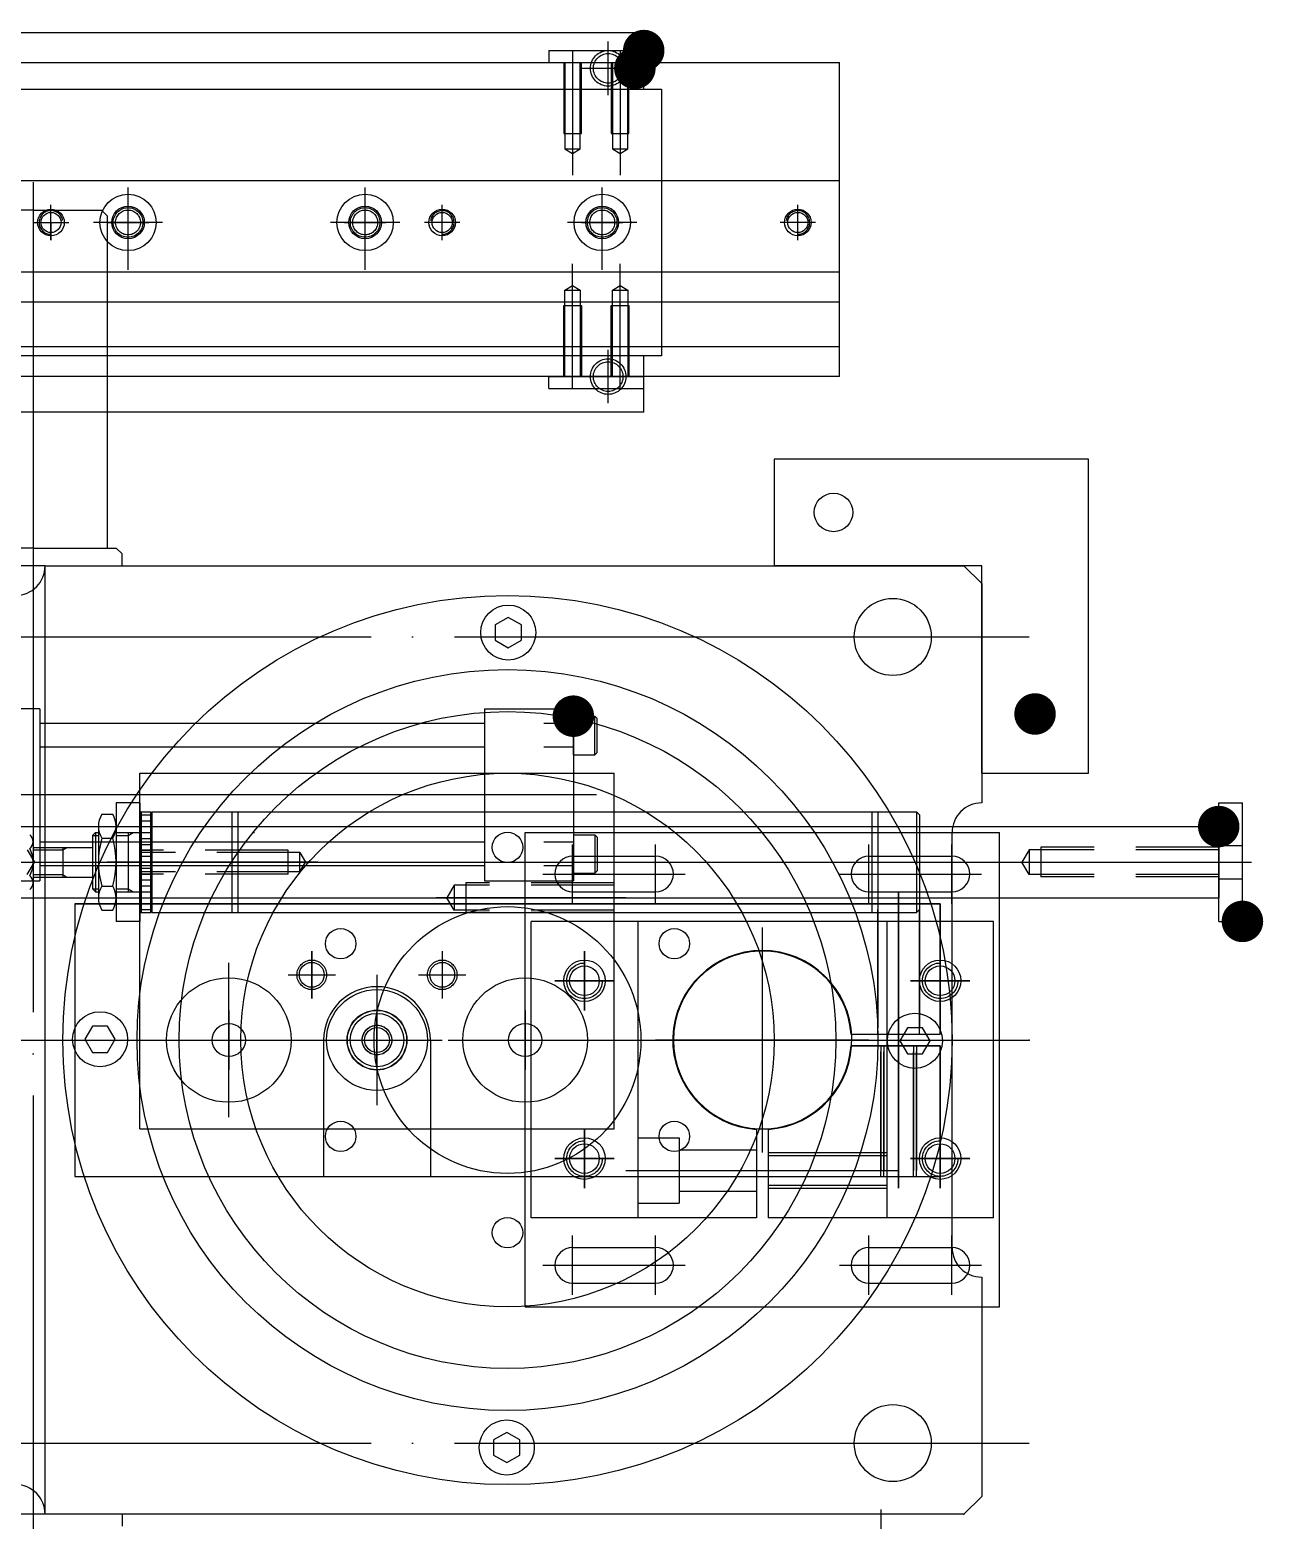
# Model space of a CAD drawing. Extents: x -1051 to 4465, y -5109 to -1481.
# Drawn here: x 318 to 734, y -2402 to -1899 of the extents above; entities that cross this region are included whole.
import ezdxf

# ---------------------------------------------------------------- set-up
doc = ezdxf.new("R2010")
doc.units = 0
doc.header["$LTSCALE"] = 14
doc.header["$MEASUREMENT"] = 0
for name, pattern in [('CENTER', [22, 20, -1, 0, -1]), ('CENTER1', [12, 10, -1, 0, -1]), ('CENTER2', [16, 10, -2, 2, -2]), ('CENTER3', [7, 4, -1, 1, -1]), ('DASHED', [4, 3, -1]), ('DASHED2', [3, 2, -1]), ('THIN', [200000, 200000, 0])]:
    doc.linetypes.add(name, pattern=pattern)
doc.layers.get('0').update_dxf_attribs({"color": 241, "linetype": 'CONTINUOUS'})
for name, color, linetype in [('MH010001', 110, 'CONTINUOUS'), ('MJ02-20X16', 210, 'CONTINUOUS'), ('MJ05A-16X16', 7, 'CONTINUOUS'), ('MJ08-20X16', 12, 'CONTINUOUS'), ('MJ14-8X02', 5, 'CONTINUOUS'), ('MJ19-8X02A', 6, 'CONTINUOUS'), ('MJ19-8X02G', 141, 'CONTINUOUS'), ('MJ23A-16X16', 7, 'CONTINUOUS'), ('MJ8T02', 6, 'CONTINUOUS'), ('MJ8X02', 100, 'CONTINUOUS'), ('ML04-4X1800', 193, 'CONTINUOUS'), ('ML04-4X6000', 74, 'CONTINUOUS'), ('ML05-A6', 7, 'CONTINUOUS'), ('ML06-MSA03A', 93, 'CONTINUOUS'), ('ML08-4X1000', 60, 'CONTINUOUS'), ('ML20-24', 241, 'CONTINUOUS'), ('MLMSA02', 4, 'CONTINUOUS')]:
    doc.layers.add(name, color=color, linetype=linetype)
doc.styles.get("Standard").update_dxf_attribs({"font": 'romans.shx', "bigfont": 'chineset.shx'})

# ---------------------------------------------------------------- blocks, each defined once
blk = doc.blocks.new('PARTREF')
at = {"const_width": 0.5}
blk.add_lwpolyline([(-0.25, 0, 1), (0.25, 0, 1)], format="xyb", close=True, dxfattribs=at)
at = {"color": 2, "flags": 1}
for tag, p in [('TAG5', (-16.086, -4.95)), ('TAG10', (-5.651, -4.998)), ('TAG15', (5.594, -4.742)), ('TAG4', (-16.086, -8.95)), ('TAG14', (5.594, -8.742)), ('TAG9', (-5.651, -8.998)), ('TAG13', (5.594, -12.742)), ('TAG3', (-16.086, -12.95)), ('TAG8', (-5.651, -12.998)), ('TAG12', (5.594, -16.742)), ('TAG2', (-16.086, -16.95)), ('TAG7', (-5.651, -16.998)), ('TAG11', (5.594, -20.742)), ('TAG1', (-16.086, -20.95)), ('TAG6', (-5.651, -20.998))]:
    blk.add_attdef(tag, p, '', height=2.5, dxfattribs=at)

msp = doc.modelspace()

# ---------------------------------------------------------------- linework, layer by layer
at = {"layer": 'MH010001', "linetype": 'CONTINUOUS'}
for p, q in [((354.67, -2149.92), (514.67, -2149.92)), ((354.67, -2269.92), (354.67, -2149.92)), ((514.67, -2269.92), (514.67, -2149.92)), ((354.67, -2269.92), (514.67, -2269.92))]:
    msp.add_line(p, q, dxfattribs=at)
at = {"layer": 'MH010001', "linetype": 'DASHED2'}
for p, q in [((404.67, -2175.92), (354.67, -2175.92)), ((408.67, -2176.62), (354.67, -2176.62)), ((404.67, -2183.92), (404.67, -2175.92)), ((408.67, -2183.22), (408.67, -2176.62)), ((408.67, -2176.62), (410.58, -2179.92)), ((408.67, -2183.22), (410.58, -2179.92)), ((408.67, -2183.22), (354.67, -2183.22)), ((404.67, -2183.92), (354.67, -2183.92)), ((514.67, -2186.92), (464.67, -2186.92)), ((464.67, -2186.92), (464.67, -2196.92)), ((460.67, -2187.72), (458.25, -2191.92)), ((460.67, -2196.12), (458.25, -2191.92)), ((514.67, -2187.72), (460.67, -2187.72)), ((460.67, -2187.72), (460.67, -2196.12)), ((514.67, -2196.12), (460.67, -2196.12)), ((514.67, -2196.92), (464.67, -2196.92))]:
    msp.add_line(p, q, dxfattribs=at)
at = {"layer": 'MH010001', "linetype": 'CENTER2'}
for p, q in [((414.67, -2179.92), (350.67, -2179.92)), ((518.67, -2191.92), (454.67, -2191.92)), ((384.67, -2265.92), (384.67, -2213.92)), ((484.67, -2265.92), (484.67, -2213.92)), ((358.67, -2239.92), (410.67, -2239.92)), ((458.67, -2239.92), (510.67, -2239.92))]:
    msp.add_line(p, q, dxfattribs=at)
at = {"layer": 'MH010001', "linetype": 'CENTER1'}
msp.add_line((354.67, -2179.92), (514.67, -2179.92), dxfattribs=at)
at = {"layer": 'MH010001', "linetype": 'CENTER3'}
for p, q in [((412.67, -2225.92), (412.67, -2209.92)), ((404.67, -2217.92), (420.67, -2217.92)), ((434.67, -2247.92), (434.67, -2231.92)), ((426.67, -2239.92), (442.67, -2239.92))]:
    msp.add_line(p, q, dxfattribs=at)
at = {"layer": 'MH010001', "linetype": 'DASHED2'}
for centre in [(412.67, -2217.92), (434.67, -2239.92)]:
    msp.add_circle(centre, 5, dxfattribs=at)
at = {"layer": 'MH010001', "linetype": 'CONTINUOUS'}
for centre, radius in [((412.67, -2217.92), 4.2), ((384.67, -2239.92), 21), ((484.67, -2239.92), 21), ((434.67, -2239.92), 4.2)]:
    msp.add_circle(centre, radius, dxfattribs=at)
at = {"layer": 'MJ02-20X16', "linetype": 'CENTER'}
for p, q in [((610.67, -2289.92), (610.67, -2189.92)), ((564.67, -2201.92), (564.67, -2277.92)), ((526.67, -2239.92), (602.67, -2239.92))]:
    msp.add_line(p, q, dxfattribs=at)
at = {"layer": 'MJ02-20X16', "linetype": 'CONTINUOUS'}
for p, q in [((624.67, -2193.92), (332.67, -2193.92)), ((332.67, -2193.92), (332.67, -2285.92)), ((624.67, -2237.92), (624.67, -2193.92)), ((594.6, -2237.92), (624.67, -2237.92)), ((624.67, -2241.92), (594.6, -2241.92)), ((624.67, -2285.92), (624.67, -2241.92)), ((332.67, -2285.92), (624.67, -2285.92))]:
    msp.add_line(p, q, dxfattribs=at)
at = {"layer": 'MJ02-20X16', "linetype": 'DASHED'}
for p, q in [((603.67, -2237.92), (603.67, -2193.92)), ((617.67, -2237.92), (617.67, -2193.92)), ((604.67, -2285.92), (604.67, -2241.92)), ((605.67, -2285.92), (605.67, -2241.92)), ((615.67, -2285.92), (615.67, -2241.92)), ((616.67, -2285.92), (616.67, -2241.92))]:
    msp.add_line(p, q, dxfattribs=at)
at = {"layer": 'MJ02-20X16', "linetype": 'CENTER1'}
for p, q in [((412.67, -2209.92), (412.67, -2225.92)), ((456.67, -2209.92), (456.67, -2225.92)), ((404.67, -2217.92), (420.67, -2217.92)), ((448.67, -2217.92), (464.67, -2217.92)), ((384.67, -2230.92), (384.67, -2248.92)), ((484.67, -2230.92), (484.67, -2248.92)), ((375.67, -2239.92), (393.67, -2239.92)), ((475.67, -2239.92), (493.67, -2239.92))]:
    msp.add_line(p, q, dxfattribs=at)
at = {"layer": 'MJ02-20X16', "linetype": 'DASHED'}
for centre in [(412.67, -2217.92), (456.67, -2217.92)]:
    msp.add_circle(centre, 5, dxfattribs=at)
at = {"layer": 'MJ02-20X16', "linetype": 'CONTINUOUS'}
for centre, radius in [((412.67, -2217.92), 4.2), ((456.67, -2217.92), 4.2), ((384.67, -2239.92), 5.6), ((484.67, -2239.92), 5.6)]:
    msp.add_circle(centre, radius, dxfattribs=at)
msp.add_arc((564.67, -2239.92), 30, 3.8226, 356.1774, dxfattribs=at)
at = {"layer": 'MJ05A-16X16', "linetype": 'CONTINUOUS'}
for p, q in [((718.67, -2159.9), (726.67, -2159.9)), ((718.67, -2199.9), (718.67, -2159.9)), ((726.67, -2199.9), (726.67, -2159.9)), ((718.67, -2199.9), (726.67, -2199.9))]:
    msp.add_line(p, q, dxfattribs=at)
at = {"layer": 'MJ05A-16X16', "linetype": 'DASHED2'}
for p, q in [((718.67, -2174.3), (726.67, -2174.3)), ((718.67, -2185.5), (726.67, -2185.5))]:
    msp.add_line(p, q, dxfattribs=at)
at = {"layer": 'MJ05A-16X16', "linetype": 'CENTER3'}
msp.add_line((715.67, -2179.9), (729.67, -2179.9), dxfattribs=at)
at = {"layer": 'MJ08-20X16', "linetype": 'CONTINUOUS'}
for p, q in [((341.84, -2163.75), (345.5, -2163.75)), ((354.67, -2163.32), (355.07, -2162.92)), ((354.67, -2163.32), (354.67, -2196.52)), ((355.07, -2162.92), (358.27, -2162.92)), ((355.07, -2162.92), (355.07, -2196.92)), ((355.07, -2163.92), (358.27, -2163.92)), ((355.07, -2165.92), (358.27, -2165.92)), ((358.27, -2162.92), (358.67, -2163.32)), ((358.27, -2162.92), (358.27, -2196.92)), ((358.67, -2162.92), (616.67, -2162.92)), ((358.67, -2162.92), (358.67, -2196.92)), ((385.67, -2162.92), (385.67, -2196.92)), ((387.67, -2162.92), (387.67, -2196.92)), ((601.67, -2162.92), (601.67, -2196.92)), ((603.67, -2162.92), (603.67, -2196.92)), ((616.67, -2162.92), (617.67, -2163.92)), ((616.67, -2162.92), (616.67, -2196.92)), ((617.67, -2163.92), (617.67, -2195.92)), ((339.67, -2169.92), (338.67, -2170.92)), ((338.67, -2170.92), (340.67, -2170.92)), ((338.67, -2170.92), (338.67, -2188.92)), ((339.67, -2169.92), (340.67, -2169.92)), ((339.67, -2169.92), (339.67, -2189.92)), ((340.67, -2167.79), (340.67, -2192.04)), ((341.84, -2171.84), (345.5, -2171.84)), ((346.67, -2167.79), (346.67, -2192.04)), ((346.67, -2169.92), (354.67, -2169.92)), ((346.67, -2170.92), (350.67, -2170.92)), ((350.67, -2170.92), (352.4, -2169.92)), ((350.67, -2169.92), (350.67, -2189.92)), ((355.07, -2167.92), (358.27, -2167.92)), ((355.07, -2169.92), (358.27, -2169.92)), ((355.07, -2171.92), (358.27, -2171.92)), ((318.67, -2172.99), (318.67, -2186.85)), ((318.67, -2174.92), (338.67, -2174.92)), ((318.67, -2175.72), (328.67, -2175.72)), ((328.67, -2174.92), (328.67, -2184.92)), ((328.67, -2175.72), (330.06, -2174.92)), ((355.07, -2173.92), (358.27, -2173.92)), ((355.07, -2175.92), (358.27, -2175.92)), ((355.07, -2177.92), (358.27, -2177.92)), ((355.07, -2179.92), (358.27, -2179.92)), ((355.07, -2181.92), (358.27, -2181.92)), ((318.67, -2184.12), (328.67, -2184.12)), ((318.67, -2184.92), (338.67, -2184.92)), ((328.67, -2184.12), (330.06, -2184.92)), ((355.07, -2183.92), (358.27, -2183.92)), ((355.07, -2185.92), (358.27, -2185.92)), ((338.67, -2188.92), (340.67, -2188.92)), ((339.67, -2189.92), (338.67, -2188.92)), ((339.67, -2189.92), (340.67, -2189.92)), ((341.84, -2188), (345.5, -2188)), ((346.67, -2188.92), (350.67, -2188.92)), ((346.67, -2189.92), (354.67, -2189.92)), ((350.67, -2188.92), (352.4, -2189.92)), ((355.07, -2187.92), (358.27, -2187.92)), ((355.07, -2189.92), (358.27, -2189.92)), ((355.07, -2191.92), (358.27, -2191.92)), ((341.84, -2196.08), (345.5, -2196.08)), ((354.67, -2196.52), (355.07, -2196.92)), ((355.07, -2193.92), (358.27, -2193.92)), ((355.07, -2195.92), (358.27, -2195.92)), ((355.07, -2196.92), (358.27, -2196.92)), ((358.27, -2196.92), (358.67, -2196.52)), ((358.67, -2196.92), (616.67, -2196.92)), ((616.67, -2196.92), (617.67, -2195.92))]:
    msp.add_line(p, q, dxfattribs=at)
at = {"layer": 'MJ08-20X16'}
for p, q in [((296.67, -2179.92), (619.67, -2179.92)), ((434.67, -2220.92), (434.67, -2258.92)), ((415.67, -2239.92), (453.67, -2239.92))]:
    msp.add_line(p, q, dxfattribs=at)
at = {"layer": 'MJ08-20X16', "linetype": 'CONTINUOUS'}
for radius in [17, 10, 9, 5, 4.2]:
    msp.add_circle((434.67, -2239.92), radius, dxfattribs=at)
for centre, radius, start, end in [((348.25, -2167.79), 7.58, 147.7958, 212.2042), ((339.09, -2167.79), 7.58, 327.7957, 32.2041), ((315.77, -2172.99), 2.9, 307.3412, 52.6588), ((369.25, -2179.92), 28.58, 163.5736, 196.4264), ((318.09, -2179.92), 28.58, 343.5735, 16.4264), ((308.77, -2179.92), 9.9, 332.2043, 27.7956), ((315.77, -2186.85), 2.9, 307.3412, 52.6588), ((348.25, -2192.04), 7.58, 147.7957, 212.2041), ((339.09, -2192.04), 7.58, 327.7958, 32.2042)]:
    msp.add_arc(centre, radius, start, end, dxfattribs=at)
for p in [(393.17, -2169.92), (318.67, -2179.92), (340.67, -2179.92), (346.67, -2179.92), (354.67, -2179.92), (434.67, -2239.92)]:
    msp.add_point(p, dxfattribs=at)
at = {"layer": 'MJ14-8X02', "linetype": 'CONTINUOUS'}
for p, q in [((674.7, -2043.92), (568.7, -2043.92)), ((568.7, -2043.92), (568.7, -2079.92)), ((674.7, -2149.92), (674.7, -2043.92)), ((638.7, -2079.92), (568.7, -2079.92)), ((638.7, -2149.92), (638.7, -2079.92)), ((638.7, -2149.92), (674.7, -2149.92))]:
    msp.add_line(p, q, dxfattribs=at)
for centre in [(588.7, -2061.92), (656.7, -2129.92)]:
    msp.add_circle(centre, 6.5, dxfattribs=at)
at = {"layer": 'MJ19-8X02A', "linetype": 'CENTER'}
msp.add_line((604.7, -2398.32), (604.7, -2523.96), dxfattribs=at)
at = {"layer": 'MJ19-8X02G', "linetype": 'CONTINUOUS'}
for p, q in [((524.67, -1900.09), (244.67, -1900.09)), ((524.67, -1919.09), (524.67, -1900.09)), ((250.67, -1919.09), (530.67, -1919.09)), ((530.67, -1919.09), (530.67, -2009.09)), ((530.67, -2009.09), (250.67, -2009.09)), ((524.67, -2028.09), (524.67, -2009.09)), ((524.67, -2028.09), (244.67, -2028.09))]:
    msp.add_line(p, q, dxfattribs=at)
at = {"layer": 'MJ19-8X02G', "linetype": 'CENTER1'}
for p, q in [((512.67, -1921.09), (512.67, -1903.09)), ((521.67, -1912.09), (503.67, -1912.09)), ((350.67, -1971.09), (350.67, -1957.09)), ((430.67, -1971.09), (430.67, -1957.09)), ((510.67, -1971.09), (510.67, -1957.09)), ((343.67, -1964.09), (357.67, -1964.09)), ((423.67, -1964.09), (437.67, -1964.09)), ((503.67, -1964.09), (517.67, -1964.09)), ((512.67, -2025.09), (512.67, -2007.09)), ((521.67, -2016.09), (503.67, -2016.09))]:
    msp.add_line(p, q, dxfattribs=at)
at = {"layer": 'MJ19-8X02G', "linetype": 'DASHED'}
for centre, radius in [((512.67, -1912.09), 6), ((512.67, -1912.09), 5), ((350.67, -1964.09), 5), ((350.67, -1964.09), 4.2), ((430.67, -1964.09), 5), ((430.67, -1964.09), 4.2), ((510.67, -1964.09), 5), ((510.67, -1964.09), 4.2), ((512.67, -2016.09), 6), ((512.67, -2016.09), 5)]:
    msp.add_circle(centre, radius, dxfattribs=at)
at = {"layer": 'MJ23A-16X16', "linetype": 'CONTINUOUS'}
for p, q in [((346.67, -2159.92), (346.67, -2199.92)), ((354.67, -2159.92), (346.67, -2159.92)), ((354.67, -2159.92), (354.67, -2199.92)), ((354.67, -2199.92), (346.67, -2199.92))]:
    msp.add_line(p, q, dxfattribs=at)
at = {"layer": 'MJ23A-16X16', "linetype": 'CENTER3'}
msp.add_line((357.67, -2179.92), (343.67, -2179.92), dxfattribs=at)
at = {"layer": 'MJ8T02', "linetype": 'CONTINUOUS'}
for p, q in [((590.67, -1950.09), (193.67, -1950.09)), ((590.67, -1990.89), (590.67, -1950.09)), ((193.67, -1990.89), (590.67, -1990.89))]:
    msp.add_line(p, q, dxfattribs=at)
at = {"layer": 'MJ8T02', "linetype": 'CENTER1'}
for p, q in [((324.67, -1970.09), (324.67, -1958.09)), ((456.67, -1970.09), (456.67, -1958.09)), ((576.67, -1970.09), (576.67, -1958.09)), ((318.67, -1964.09), (330.67, -1964.09)), ((462.67, -1964.09), (450.67, -1964.09)), ((582.67, -1964.09), (570.67, -1964.09))]:
    msp.add_line(p, q, dxfattribs=at)
at = {"layer": 'MJ8T02', "linetype": 'CONTINUOUS'}
for centre in [(324.67, -1964.09), (456.67, -1964.09), (576.67, -1964.09)]:
    msp.add_circle(centre, 4.5, dxfattribs=at)
at = {"layer": 'MJ8X02'}
for p, q in [((492.67, -1906.09), (524.67, -1906.09)), ((492.67, -1906.09), (492.67, -1910.09)), ((492.67, -1910.09), (524.67, -1910.09)), ((524.67, -1906.09), (524.67, -1910.09)), ((492.67, -2016.09), (524.67, -2016.09)), ((492.67, -2020.09), (492.67, -2016.09)), ((524.67, -2020.09), (524.67, -2016.09)), ((492.67, -2020.09), (524.67, -2020.09))]:
    msp.add_line(p, q, dxfattribs=at)
at = {"layer": 'ML04-4X1800', "linetype": 'CONTINUOUS'}
for p, q in [((642.67, -2199.92), (486.67, -2199.92)), ((486.67, -2299.92), (486.67, -2199.92)), ((522.67, -2199.92), (522.67, -2299.92)), ((606.67, -2199.92), (606.67, -2299.92)), ((642.67, -2299.92), (642.67, -2199.92)), ((562.67, -2270.05), (562.67, -2299.92)), ((566.67, -2270.05), (566.67, -2299.92)), ((562.67, -2299.92), (486.67, -2299.92)), ((642.67, -2299.92), (566.67, -2299.92))]:
    msp.add_line(p, q, dxfattribs=at)
at = {"layer": 'ML04-4X1800', "linetype": 'CENTER'}
for p, q in [((564.67, -2203.92), (564.67, -2275.92)), ((600.67, -2239.92), (528.67, -2239.92))]:
    msp.add_line(p, q, dxfattribs=at)
at = {"layer": 'ML04-4X1800', "linetype": 'CENTER1'}
for p, q in [((504.67, -2229.92), (504.67, -2209.92)), ((624.67, -2229.92), (624.67, -2209.92)), ((514.67, -2219.92), (494.67, -2219.92)), ((634.67, -2219.92), (614.67, -2219.92)), ((504.67, -2289.92), (504.67, -2269.92)), ((624.67, -2289.92), (624.67, -2269.92)), ((514.67, -2279.92), (494.67, -2279.92)), ((634.67, -2279.92), (614.67, -2279.92)), ((518.67, -2283.92), (610.67, -2283.92))]:
    msp.add_line(p, q, dxfattribs=at)
at = {"layer": 'ML04-4X1800', "linetype": 'DASHED'}
for p, q in [((522.67, -2272.92), (536.67, -2272.92)), ((536.67, -2272.92), (536.67, -2294.92)), ((536.67, -2276.92), (562.67, -2276.92)), ((566.67, -2277.92), (606.67, -2277.92)), ((566.67, -2278.92), (606.67, -2278.92)), ((536.67, -2290.92), (562.67, -2290.92)), ((566.67, -2288.92), (606.67, -2288.92)), ((566.67, -2289.92), (606.67, -2289.92)), ((522.67, -2294.92), (536.67, -2294.92))]:
    msp.add_line(p, q, dxfattribs=at)
at = {"layer": 'ML04-4X1800', "linetype": 'CONTINUOUS'}
for centre in [(504.67, -2219.92), (624.67, -2219.92), (504.67, -2279.92), (624.67, -2279.92)]:
    msp.add_circle(centre, 7, dxfattribs=at)
msp.add_arc((564.67, -2239.92), 30.2, 273.7972, 266.2028, dxfattribs=at)
at = {"layer": 'ML04-4X6000', "linetype": 'CENTER'}
for p, q in [((318.7, -1950.53), (318.7, -2525.65)), ((152.7, -2103.92), (654.7, -2103.92)), ((152.7, -2239.92), (654.7, -2239.92)), ((152.7, -2375.92), (654.7, -2375.92))]:
    msp.add_line(p, q, dxfattribs=at)
at = {"layer": 'ML04-4X6000', "linetype": 'CONTINUOUS'}
for p, q in [((318.7, -1959.92), (295.7, -1959.92)), ((318.7, -1959.92), (341.7, -1959.92)), ((343.7, -1961.92), (341.7, -1959.92)), ((343.7, -2073.92), (343.7, -1961.92)), ((318.7, -2073.92), (290.7, -2073.92)), ((318.7, -2073.92), (346.7, -2073.92)), ((346.7, -2073.92), (348.7, -2075.92)), ((348.7, -2079.92), (348.7, -2075.92)), ((322.7, -2079.92), (242.7, -2079.92)), ((322.7, -2079.92), (632.7, -2079.92)), ((322.7, -2399.92), (322.7, -2079.92)), ((638.7, -2085.92), (632.7, -2079.92)), ((638.7, -2085.92), (638.7, -2159.92)), ((628.7, -2309.92), (628.7, -2169.92)), ((638.7, -2319.92), (638.7, -2393.92)), ((638.7, -2393.92), (632.7, -2399.92)), ((322.7, -2399.92), (242.7, -2399.92)), ((632.7, -2399.92), (322.7, -2399.92)), ((348.7, -2399.92), (348.7, -2403.92))]:
    msp.add_line(p, q, dxfattribs=at)
for points in [[(483.38, -2099.89), (478.96, -2097.34), (474.53, -2099.89), (474.53, -2105), (478.96, -2107.56), (483.38, -2105)], [(338.68, -2235.24), (336.12, -2239.66), (338.68, -2244.08), (343.78, -2244.08), (346.34, -2239.66), (343.78, -2235.24)], [(618.72, -2244.6), (621.28, -2240.18), (618.72, -2235.75), (613.62, -2235.75), (611.06, -2240.18), (613.62, -2244.6)], [(474.02, -2379.94), (478.44, -2382.5), (482.86, -2379.94), (482.86, -2374.83), (478.44, -2372.28), (474.02, -2374.83)]]:
    msp.add_lwpolyline(points, close=True, dxfattribs=at)
for centre, radius in [((478.7, -2239.92), 150), ((608.7, -2103.92), 13), ((478.96, -2102.45), 9.29), ((478.7, -2239.92), 125), ((478.7, -2239.92), 110.8), ((478.7, -2239.92), 90), ((478.7, -2174.92), 5.13), ((478.7, -2239.92), 45), ((422.41, -2207.42), 5.13), ((534.99, -2207.42), 5.13), ((341.23, -2239.66), 9.29), ((616.17, -2240.18), 9.29), ((422.41, -2272.42), 5.13), ((534.99, -2272.42), 5.13), ((478.7, -2304.92), 5.13), ((608.7, -2375.92), 13), ((478.44, -2377.39), 9.29)]:
    msp.add_circle(centre, radius, dxfattribs=at)
for centre, start, end in [((312.7, -2079.92), 270, 0), ((638.7, -2169.92), 90, 180), ((638.7, -2309.92), 180, 270), ((312.7, -2399.92), 0, 90)]:
    msp.add_arc(centre, 10, start, end, dxfattribs=at)
for p in [(654.7, -2239.92), (632.7, -2399.92)]:
    msp.add_point(p, dxfattribs=at)
at = {"layer": 'ML05-A6', "linetype": 'CONTINUOUS'}
for p, q in [((252.67, -2167.9), (718.67, -2167.9)), ((718.67, -2167.9), (718.67, -2191.9)), ((252.67, -2191.9), (718.67, -2191.9))]:
    msp.add_line(p, q, dxfattribs=at)
at = {"layer": 'ML05-A6', "linetype": 'DASHED2'}
for p, q in [((316.67, -2175.7), (319.1, -2179.9)), ((654.67, -2175.7), (652.25, -2179.9)), ((718.67, -2175.7), (654.67, -2175.7)), ((654.67, -2175.7), (654.67, -2184.1)), ((718.67, -2174.9), (658.67, -2174.9)), ((658.67, -2174.9), (658.67, -2184.9)), ((316.67, -2184.1), (319.1, -2179.9)), ((654.67, -2184.1), (652.25, -2179.9)), ((718.67, -2184.1), (654.67, -2184.1)), ((718.67, -2184.9), (658.67, -2184.9))]:
    msp.add_line(p, q, dxfattribs=at)
at = {"layer": 'ML05-A6', "linetype": 'CENTER'}
msp.add_line((248.67, -2179.9), (722.67, -2179.9), dxfattribs=at)
at = {"layer": 'ML06-MSA03A', "linetype": 'CONTINUOUS'}
for p, q in [((484.67, -2169.92), (644.67, -2169.92)), ((484.67, -2329.92), (484.67, -2169.92)), ((644.67, -2329.92), (644.67, -2169.92)), ((500.67, -2177.92), (528.67, -2177.92)), ((600.67, -2177.92), (628.67, -2177.92)), ((500.67, -2189.92), (528.67, -2189.92)), ((600.67, -2189.92), (628.67, -2189.92)), ((500.67, -2309.92), (528.67, -2309.92)), ((600.67, -2309.92), (628.67, -2309.92)), ((500.67, -2321.92), (528.67, -2321.92)), ((600.67, -2321.92), (628.67, -2321.92)), ((484.67, -2329.92), (644.67, -2329.92))]:
    msp.add_line(p, q, dxfattribs=at)
at = {"layer": 'ML06-MSA03A', "linetype": 'CENTER3'}
for p, q in [((500.67, -2193.92), (500.67, -2173.92)), ((528.67, -2193.92), (528.67, -2173.92)), ((600.67, -2193.92), (600.67, -2173.92)), ((628.67, -2193.92), (628.67, -2173.92)), ((490.67, -2183.92), (538.67, -2183.92)), ((590.67, -2183.92), (638.67, -2183.92)), ((504.67, -2209.92), (504.67, -2229.92)), ((624.67, -2209.92), (624.67, -2229.92)), ((494.67, -2219.92), (514.67, -2219.92)), ((614.67, -2219.92), (634.67, -2219.92)), ((504.67, -2269.92), (504.67, -2289.92)), ((624.67, -2269.92), (624.67, -2289.92)), ((494.67, -2279.92), (514.67, -2279.92)), ((614.67, -2279.92), (634.67, -2279.92)), ((500.67, -2325.92), (500.67, -2305.92)), ((528.67, -2325.92), (528.67, -2305.92)), ((600.67, -2325.92), (600.67, -2305.92)), ((628.67, -2325.92), (628.67, -2305.92)), ((490.67, -2315.92), (538.67, -2315.92)), ((590.67, -2315.92), (638.67, -2315.92))]:
    msp.add_line(p, q, dxfattribs=at)
at = {"layer": 'ML06-MSA03A', "linetype": 'DASHED2'}
for centre in [(504.67, -2219.92), (624.67, -2219.92), (504.67, -2279.92), (624.67, -2279.92)]:
    msp.add_circle(centre, 6, dxfattribs=at)
at = {"layer": 'ML06-MSA03A', "linetype": 'CONTINUOUS'}
for centre in [(504.67, -2219.92), (624.67, -2219.92), (504.67, -2279.92), (624.67, -2279.92)]:
    msp.add_circle(centre, 5, dxfattribs=at)
for centre, start, end in [((500.67, -2183.92), 90, 270), ((528.67, -2183.92), 270, 90), ((600.67, -2183.92), 90, 270), ((628.67, -2183.92), 270, 90), ((500.67, -2315.92), 90, 270), ((528.67, -2315.92), 270, 90), ((600.67, -2315.92), 90, 270), ((628.67, -2315.92), 270, 90)]:
    msp.add_arc(centre, 6, start, end, dxfattribs=at)
at = {"layer": 'ML08-4X1000', "linetype": 'CONTINUOUS'}
for p, q in [((320.93, -2128.16), (276.93, -2128.16)), ((320.93, -2128.16), (320.93, -2186.16)), ((470.93, -2128.16), (470.93, -2186.16)), ((470.93, -2128.16), (500.93, -2128.16)), ((500.93, -2128.16), (500.93, -2186.16)), ((500.93, -2143.66), (500.93, -2130.66)), ((500.93, -2130.66), (508.13, -2130.66)), ((508.13, -2143.66), (508.13, -2130.66)), ((508.13, -2130.66), (508.93, -2131.46)), ((508.93, -2142.86), (508.93, -2131.46)), ((470.93, -2133.16), (320.93, -2133.16)), ((500.93, -2133.16), (490.93, -2133.16)), ((470.93, -2141.16), (320.93, -2141.16)), ((500.93, -2141.16), (490.93, -2141.16)), ((500.93, -2143.66), (508.13, -2143.66)), ((508.13, -2143.66), (508.93, -2142.86)), ((500.93, -2170.66), (500.93, -2183.66)), ((500.93, -2170.66), (508.13, -2170.66)), ((508.13, -2170.66), (508.13, -2183.66)), ((508.13, -2170.66), (508.93, -2171.46)), ((508.93, -2171.46), (508.93, -2182.86)), ((470.93, -2173.16), (320.93, -2173.16)), ((500.93, -2173.16), (490.93, -2173.16)), ((470.93, -2181.16), (320.93, -2181.16)), ((500.93, -2181.16), (490.93, -2181.16)), ((276.93, -2186.16), (320.93, -2186.16)), ((470.93, -2186.16), (500.93, -2186.16)), ((500.93, -2183.66), (508.13, -2183.66)), ((508.13, -2183.66), (508.93, -2182.86))]:
    msp.add_line(p, q, dxfattribs=at)
at = {"layer": 'ML08-4X1000', "linetype": 'CENTER'}
msp.add_line((508.78, -2157.16), (205.25, -2157.16), dxfattribs=at)
at = {"layer": 'ML20-24', "linetype": 'CENTER'}
for p, q in [((610.67, -2189.92), (610.67, -2289.92)), ((564.67, -2201.92), (564.67, -2277.92)), ((526.67, -2239.92), (602.67, -2239.92))]:
    msp.add_line(p, q, dxfattribs=at)
at = {"layer": 'ML20-24', "linetype": 'CONTINUOUS'}
for p, q in [((332.67, -2193.92), (624.67, -2193.92)), ((332.67, -2193.92), (332.67, -2285.92)), ((624.67, -2193.92), (624.67, -2237.92)), ((416.67, -2239.92), (416.67, -2285.92)), ((452.67, -2239.92), (452.67, -2285.92)), ((594.6, -2237.92), (624.67, -2237.92)), ((594.6, -2241.92), (624.67, -2241.92)), ((624.67, -2241.92), (624.67, -2285.92)), ((332.67, -2285.92), (624.67, -2285.92))]:
    msp.add_line(p, q, dxfattribs=at)
at = {"layer": 'ML20-24', "linetype": 'DASHED'}
for p, q in [((603.67, -2193.92), (603.67, -2237.92)), ((617.67, -2193.92), (617.67, -2237.92)), ((604.67, -2241.92), (604.67, -2285.92)), ((605.67, -2241.92), (605.67, -2285.92)), ((615.67, -2241.92), (615.67, -2285.92)), ((616.67, -2241.92), (616.67, -2285.92))]:
    msp.add_line(p, q, dxfattribs=at)
at = {"layer": 'ML20-24', "linetype": 'CENTER1'}
for p, q in [((412.67, -2209.92), (412.67, -2225.92)), ((456.67, -2209.92), (456.67, -2225.92)), ((434.67, -2217.92), (434.67, -2261.92)), ((448.67, -2217.92), (464.67, -2217.92)), ((384.67, -2229.92), (384.67, -2249.92)), ((484.67, -2229.92), (484.67, -2249.92)), ((374.67, -2239.92), (394.67, -2239.92)), ((412.67, -2239.92), (456.67, -2239.92)), ((474.67, -2239.92), (494.67, -2239.92))]:
    msp.add_line(p, q, dxfattribs=at)
at = {"layer": 'ML20-24', "linetype": 'CENTER3'}
msp.add_line((404.67, -2217.92), (420.67, -2217.92), dxfattribs=at)
at = {"layer": 'ML20-24', "linetype": 'DASHED'}
for centre in [(412.67, -2217.92), (456.67, -2217.92)]:
    msp.add_circle(centre, 5, dxfattribs=at)
at = {"layer": 'ML20-24', "linetype": 'CONTINUOUS'}
for centre, radius in [((412.67, -2217.92), 4.2), ((456.67, -2217.92), 4.2), ((434.67, -2239.92), 10.1), ((384.67, -2239.92), 5.6), ((484.67, -2239.92), 5.6)]:
    msp.add_circle(centre, radius, dxfattribs=at)
for centre, radius, start, end in [((564.67, -2239.92), 30, 3.8226, 356.1774), ((434.67, -2239.92), 18, 0, 180)]:
    msp.add_arc(centre, radius, start, end, dxfattribs=at)
at = {"layer": 'MLMSA02', "linetype": 'CONTINUOUS'}
for p, q in [((157.67, -1910.09), (590.67, -1910.09)), ((590.67, -1950.09), (590.67, -1910.09)), ((590.67, -2016.09), (590.67, -1950.09)), ((590.67, -1980.89), (169.67, -1980.89)), ((590.67, -2006.09), (169.67, -2006.09)), ((590.67, -2016.09), (157.67, -2016.09))]:
    msp.add_line(p, q, dxfattribs=at)
at = {"layer": 'MLMSA02', "linetype": 'DASHED'}
for p, q in [((497.67, -1910.09), (497.67, -1934.09)), ((498.07, -1910.09), (498.07, -1939.29)), ((503.27, -1939.29), (503.27, -1910.09)), ((503.67, -1934.09), (503.67, -1910.09)), ((513.68, -1910.09), (513.68, -1934.09)), ((514.08, -1910.09), (514.08, -1939.29)), ((519.28, -1939.29), (519.28, -1910.09)), ((519.68, -1934.09), (519.68, -1910.09)), ((497.67, -1934.09), (503.67, -1934.09)), ((513.68, -1934.09), (519.68, -1934.09)), ((498.07, -1939.29), (500.67, -1940.79)), ((498.07, -1939.29), (503.27, -1939.29)), ((500.67, -1940.79), (503.27, -1939.29)), ((514.08, -1939.29), (519.28, -1939.29)), ((514.08, -1939.29), (516.68, -1940.79)), ((516.68, -1940.79), (519.28, -1939.29)), ((498.07, -1986.89), (500.67, -1985.39)), ((500.67, -1985.39), (503.27, -1986.89)), ((514.08, -1986.89), (516.68, -1985.39)), ((516.68, -1985.39), (519.28, -1986.89)), ((498.07, -2016.09), (498.07, -1986.89)), ((498.07, -1986.89), (503.27, -1986.89)), ((503.27, -1986.89), (503.27, -2016.09)), ((514.08, -1986.89), (519.28, -1986.89)), ((514.08, -2016.09), (514.08, -1986.89)), ((519.28, -1986.89), (519.28, -2016.09)), ((497.67, -1992.09), (503.67, -1992.09)), ((497.67, -2016.09), (497.67, -1992.09)), ((503.67, -1992.09), (503.67, -2016.09)), ((513.68, -1992.09), (519.68, -1992.09)), ((513.68, -2016.09), (513.68, -1992.09)), ((519.68, -1992.09), (519.68, -2016.09))]:
    msp.add_line(p, q, dxfattribs=at)
at = {"layer": 'MLMSA02', "linetype": 'CENTER'}
for p, q in [((500.67, -1906.09), (500.67, -1948.09)), ((516.68, -1906.09), (516.68, -1948.09)), ((500.67, -2020.09), (500.67, -1978.09)), ((516.68, -2020.09), (516.68, -1978.09))]:
    msp.add_line(p, q, dxfattribs=at)
at = {"layer": 'MLMSA02', "linetype": 'CENTER1'}
for p, q in [((350.67, -1980.12), (350.67, -1952.29)), ((430.67, -1980.12), (430.67, -1952.29)), ((510.67, -1980.12), (510.67, -1952.29)), ((324.68, -1970.09), (324.67, -1958.09)), ((456.66, -1970.09), (456.67, -1958.09)), ((576.66, -1970.09), (576.67, -1958.09)), ((318.67, -1964.1), (330.67, -1964.09)), ((362.33, -1964.09), (338.98, -1964.09)), ((442.33, -1964.09), (418.98, -1964.09)), ((462.67, -1964.1), (450.67, -1964.09)), ((522.33, -1964.09), (498.98, -1964.09)), ((582.67, -1964.1), (570.67, -1964.09))]:
    msp.add_line(p, q, dxfattribs=at)
at = {"layer": 'MLMSA02', "linetype": 'CONTINUOUS'}
for centre, radius in [((350.67, -1964.09), 9.5), ((430.67, -1964.09), 9.5), ((510.67, -1964.09), 9.5), ((324.67, -1964.09), 3.4), ((350.67, -1964.09), 5.5), ((430.67, -1964.09), 5.5), ((456.67, -1964.09), 3.4), ((510.67, -1964.09), 5.5), ((576.67, -1964.09), 3.4)]:
    msp.add_circle(centre, radius, dxfattribs=at)
at = {"layer": 'MLMSA02', "linetype": 'THIN'}
for centre, start, end in [((324.67, -1964.09), 10.0913, 270.0913), ((456.67, -1964.09), 269.9087, 169.9087), ((576.67, -1964.09), 269.9087, 169.9087)]:
    msp.add_arc(centre, 4, start, end, dxfattribs=at)

# ---------------------------------------------------------------- block references
at = {"layer": 'MJ05A-16X16', "color": 7, "linetype": 'CONTINUOUS', "xscale": 14, "yscale": 14, "zscale": 14}
msp.add_blockref('PARTREF', (726.67, -2199.9), dxfattribs=at)
at = {"layer": 'MJ14-8X02', "color": 7, "linetype": 'CONTINUOUS', "xscale": 14, "yscale": 14, "zscale": 14}
msp.add_blockref('PARTREF', (656.7, -2129.92), dxfattribs=at)
at = {"layer": 'MJ19-8X02G', "color": 7, "linetype": 'CONTINUOUS', "xscale": 14, "yscale": 14, "zscale": 14}
msp.add_blockref('PARTREF', (521.67, -1912.09), dxfattribs=at)
at = {"layer": 'MJ8X02', "color": 7, "linetype": 'CONTINUOUS', "xscale": 14, "yscale": 14, "zscale": 14}
msp.add_blockref('PARTREF', (524.67, -1906.09), dxfattribs=at)
at = {"layer": 'ML05-A6', "color": 7, "linetype": 'CONTINUOUS', "xscale": 14, "yscale": 14, "zscale": 14}
msp.add_blockref('PARTREF', (718.67, -2167.9), dxfattribs=at)
at = {"layer": 'ML08-4X1000', "color": 7, "linetype": 'CONTINUOUS', "xscale": 14, "yscale": 14, "zscale": 14}
msp.add_blockref('PARTREF', (500.93, -2130.66), dxfattribs=at)

doc.saveas('drawing.dxf')
